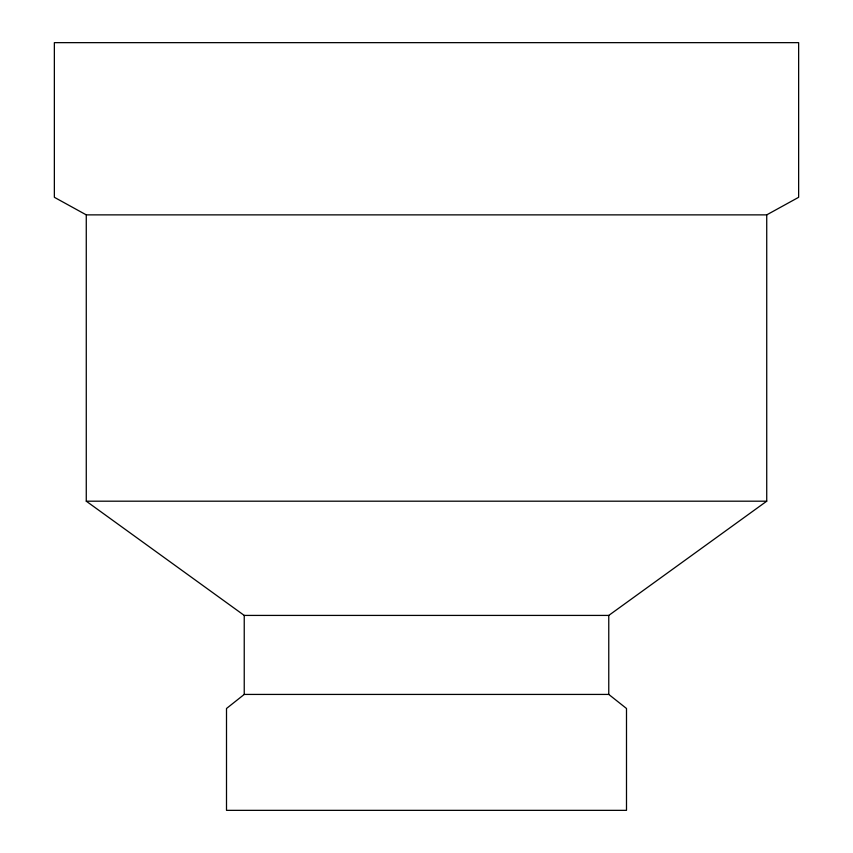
<?xml version="1.0" encoding="UTF-8"?>
<svg xmlns="http://www.w3.org/2000/svg" width="853" height="853" viewBox="0 0 853 853"><rect width="100%" height="100%" fill="white"/><g stroke="black" fill="none" stroke-linecap="round" stroke-linejoin="round"><path stroke-width="1.28" d="M244.235 694.427L226.503 708.491L226.503 810.35L626.497 810.35L626.497 708.491L608.765 694.427L244.235 694.427L244.235 615.418L86.27 501.191L86.27 214.871L54.357 197.299L54.357 42.65L798.643 42.65L798.643 197.299L766.73 214.871L86.27 214.871M244.235 615.418L608.765 615.418L766.73 501.191L766.73 214.871M86.27 501.191L766.73 501.191M608.765 615.418L608.765 694.427"/></g></svg>
